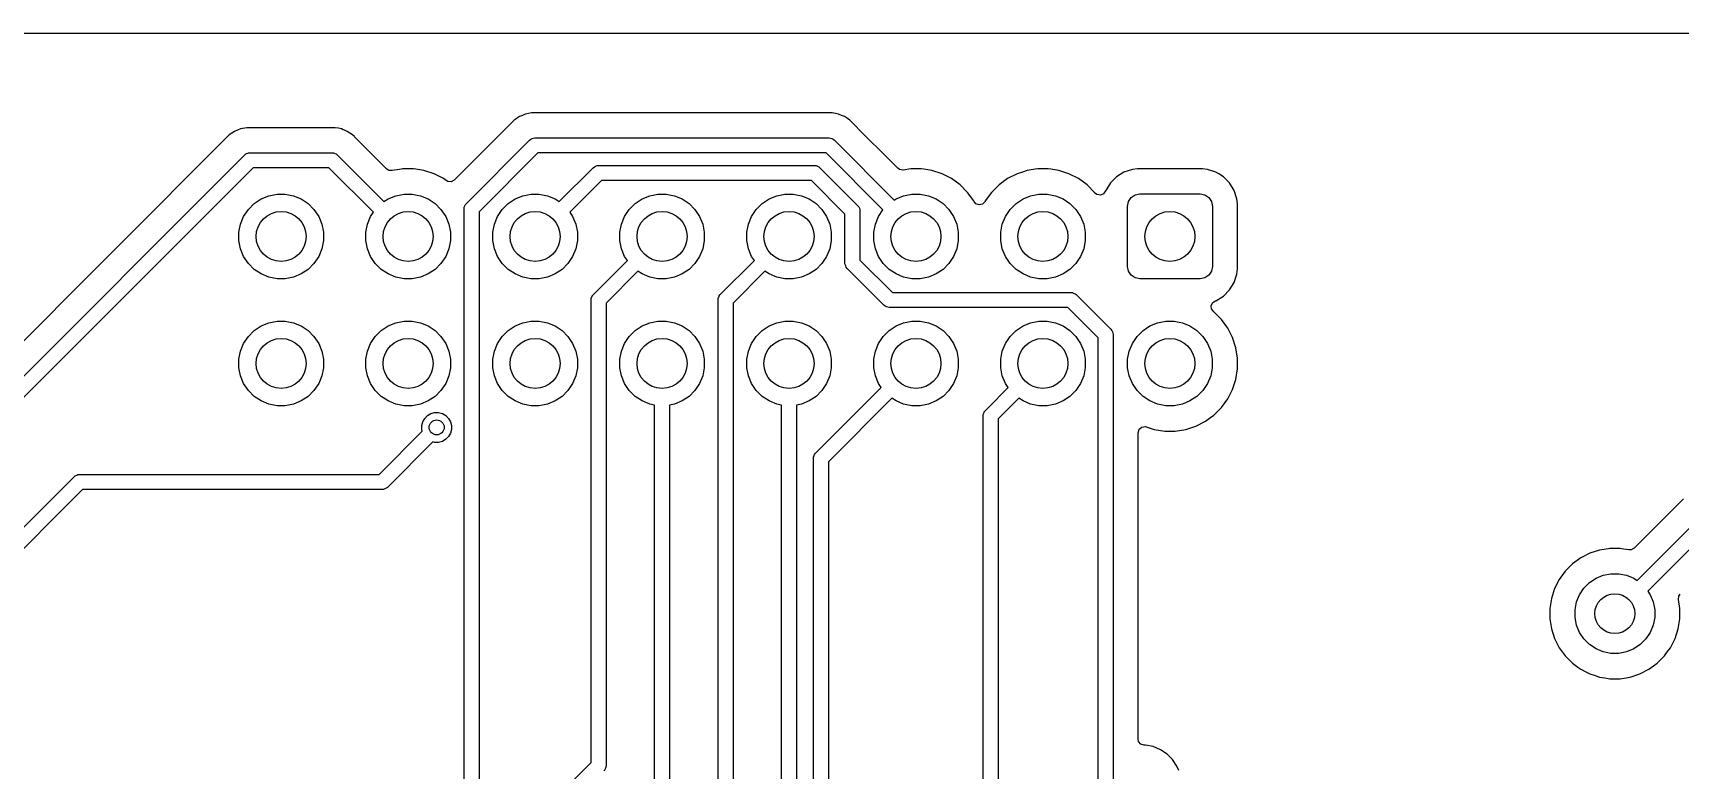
# Model space of a CAD drawing. Extents: x 4.41 to 8.11, y -5.15 to -2.23.
# Drawn here: x 5.721 to 7.018, y -2.814 to -2.234 of the extents above; entities that cross this region are included whole.
import ezdxf

# ---------------------------------------------------------------- set-up
doc = ezdxf.new("R2010")
doc.units = 0
doc.header["$MEASUREMENT"] = 0
doc.layers.add('BLACK', color=7, linetype='CONTINUOUS')

msp = doc.modelspace()

# ---------------------------------------------------------------- linework, layer by layer
at = {"layer": 'BLACK', "linetype": 'CONTINUOUS'}
for p, q in [((4.4193, -2.2336), (8.1083, -2.2336)), ((5.8841, -2.309), (5.8795, -2.311)), ((5.8891, -2.3081), (5.8841, -2.309)), ((5.8841, -2.309), (5.8841, -2.309)), ((5.8841, -2.309), (5.8841, -2.309)), ((5.8841, -2.309), (5.8841, -2.309)), ((5.9564, -2.3081), (5.8891, -2.3081)), ((5.9565, -2.3081), (5.9564, -2.3081)), ((5.9586, -2.3081), (5.9565, -2.3081)), ((5.9613, -2.3086), (5.9586, -2.3081)), ((5.9586, -2.3081), (5.9586, -2.3081)), ((5.9586, -2.3081), (5.9586, -2.3081)), ((5.9636, -2.309), (5.9613, -2.3086)), ((5.9613, -2.3086), (5.9613, -2.3086)), ((5.9613, -2.3086), (5.9613, -2.3086)), ((5.9651, -2.3097), (5.9636, -2.309)), ((5.9636, -2.309), (5.9636, -2.309)), ((6.0981, -2.3037), (6.0525, -2.3493)), ((6.0996, -2.3022), (6.0981, -2.3037)), ((6.0981, -2.3037), (6.0981, -2.3037)), ((6.102, -2.3006), (6.0996, -2.3022)), ((6.0996, -2.3022), (6.0996, -2.3022)), ((6.0996, -2.3022), (6.0996, -2.3022)), ((6.0996, -2.3022), (6.0996, -2.3022)), ((6.1023, -2.3004), (6.102, -2.3006)), ((6.1038, -2.2994), (6.1023, -2.3004)), ((6.1062, -2.2984), (6.1038, -2.2994)), ((6.1038, -2.2994), (6.1038, -2.2994)), ((6.1084, -2.2975), (6.1062, -2.2984)), ((6.1062, -2.2984), (6.1062, -2.2984)), ((6.1085, -2.2975), (6.1084, -2.2975)), ((6.1109, -2.297), (6.1085, -2.2975)), ((6.1085, -2.2975), (6.1085, -2.2975)), ((6.1085, -2.2975), (6.1085, -2.2975)), ((6.1134, -2.2965), (6.1109, -2.297)), ((6.1109, -2.297), (6.1109, -2.297)), ((6.1157, -2.2965), (6.1134, -2.2965)), ((6.1134, -2.2965), (6.1134, -2.2965)), ((6.3452, -2.2965), (6.1157, -2.2965)), ((6.1157, -2.2965), (6.1157, -2.2965)), ((6.3476, -2.2965), (6.3452, -2.2965)), ((6.3452, -2.2965), (6.3452, -2.2965)), ((6.3502, -2.2965), (6.3476, -2.2965)), ((6.3526, -2.2969), (6.3502, -2.2965)), ((6.3502, -2.2965), (6.3502, -2.2965)), ((6.3502, -2.2965), (6.3502, -2.2965)), ((6.3502, -2.2965), (6.3502, -2.2965)), ((6.3552, -2.2975), (6.3526, -2.2969)), ((6.3526, -2.2969), (6.3526, -2.2969)), ((6.3575, -2.2984), (6.3552, -2.2975)), ((6.3552, -2.2975), (6.3552, -2.2975)), ((6.3598, -2.2994), (6.3575, -2.2984)), ((6.3575, -2.2984), (6.3575, -2.2984)), ((6.3599, -2.2994), (6.3598, -2.2994)), ((6.3598, -2.2994), (6.3598, -2.2994)), ((6.3598, -2.2994), (6.3598, -2.2994)), ((6.3606, -2.2999), (6.3599, -2.2994)), ((6.3621, -2.3009), (6.3606, -2.2999)), ((6.364, -2.3022), (6.3621, -2.3009)), ((6.3621, -2.3009), (6.3621, -2.3009)), ((6.3659, -2.3041), (6.364, -2.3022)), ((6.364, -2.3022), (6.364, -2.3022)), ((6.364, -2.3022), (6.364, -2.3022)), ((6.364, -2.3022), (6.364, -2.3022)), ((6.364, -2.3022), (6.364, -2.3022)), ((6.364, -2.3022), (6.364, -2.3022)), ((6.364, -2.3022), (6.364, -2.3022)), ((6.364, -2.3022), (6.364, -2.3022)), ((6.3678, -2.3059), (6.3659, -2.3041)), ((6.3659, -2.3041), (6.3659, -2.3041)), ((6.3728, -2.311), (6.3678, -2.3059)), ((6.3678, -2.3059), (6.3678, -2.3059)), ((5.8753, -2.3138), (5.5557, -2.6334)), ((5.8795, -2.311), (5.8753, -2.3138)), ((5.8753, -2.3138), (5.8753, -2.3138)), ((5.9661, -2.3101), (5.9651, -2.3097)), ((5.9682, -2.311), (5.9661, -2.3101)), ((5.9661, -2.3101), (5.9661, -2.3101)), ((5.9661, -2.3101), (5.9661, -2.3101)), ((5.9702, -2.3123), (5.9682, -2.311)), ((5.9682, -2.311), (5.9682, -2.311)), ((5.9682, -2.311), (5.9682, -2.311)), ((5.9724, -2.3138), (5.9702, -2.3123)), ((5.9702, -2.3123), (5.9702, -2.3123)), ((5.9738, -2.3151), (5.9724, -2.3138)), ((5.9724, -2.3138), (5.9724, -2.3138)), ((5.9724, -2.3138), (5.9724, -2.3138)), ((5.9724, -2.3138), (5.9724, -2.3138)), ((5.9724, -2.3138), (5.9724, -2.3138)), ((5.9739, -2.3153), (5.9738, -2.3151)), ((5.9992, -2.3405), (5.9739, -2.3153)), ((5.9739, -2.3153), (5.9739, -2.3153)), ((6.062, -2.3677), (6.1118, -2.3179)), ((6.1118, -2.3179), (6.1127, -2.3172)), ((6.1127, -2.3172), (6.1137, -2.3167)), ((6.1127, -2.3172), (6.1127, -2.3172)), ((6.1127, -2.3172), (6.1127, -2.3172)), ((6.1127, -2.3172), (6.1127, -2.3172)), ((6.1137, -2.3167), (6.1148, -2.3163)), ((6.1148, -2.3163), (6.1159, -2.3162)), ((6.1148, -2.3163), (6.1148, -2.3163)), ((6.1148, -2.3163), (6.1148, -2.3163)), ((6.1148, -2.3163), (6.1148, -2.3163)), ((6.1159, -2.3162), (6.3477, -2.3162)), ((6.3477, -2.3162), (6.3489, -2.3163)), ((6.3489, -2.3163), (6.3489, -2.3163)), ((6.3489, -2.3163), (6.3489, -2.3163)), ((6.3489, -2.3163), (6.3498, -2.3167)), ((6.3498, -2.3167), (6.351, -2.3172)), ((6.351, -2.3172), (6.351, -2.3172)), ((6.351, -2.3172), (6.351, -2.3172)), ((6.351, -2.3172), (6.3519, -2.3179)), ((6.3519, -2.3179), (6.399, -2.3651)), ((6.3944, -2.3326), (6.3728, -2.311)), ((5.5714, -2.6455), (5.8874, -2.3295)), ((5.8874, -2.3295), (5.8883, -2.3288)), ((5.8883, -2.3288), (5.8898, -2.3281)), ((5.8898, -2.3281), (5.8905, -2.3279)), ((5.8905, -2.3279), (5.8916, -2.3278)), ((5.8916, -2.3278), (5.9561, -2.3278)), ((5.9561, -2.3278), (5.9573, -2.3279)), ((5.9573, -2.3279), (5.9573, -2.3279)), ((5.9573, -2.3279), (5.9573, -2.3279)), ((5.9573, -2.3279), (5.9573, -2.3279)), ((5.9573, -2.3279), (5.9584, -2.3283)), ((5.9584, -2.3283), (5.9594, -2.3288)), ((5.9594, -2.3288), (5.9594, -2.3288)), ((5.9594, -2.3288), (5.9594, -2.3288)), ((5.9594, -2.3288), (5.9594, -2.3288)), ((5.9594, -2.3288), (5.9603, -2.3295)), ((5.9603, -2.3295), (5.9971, -2.3663)), ((6.1184, -2.328), (6.072, -2.3743)), ((6.3453, -2.328), (6.1184, -2.328)), ((6.3901, -2.3728), (6.3453, -2.328)), ((6.4019, -2.34), (6.3944, -2.3326)), ((5.8941, -2.3396), (5.5815, -2.6521)), ((5.9537, -2.3396), (5.8941, -2.3396)), ((5.9888, -2.3747), (5.9537, -2.3396)), ((6.001, -2.3417), (5.9992, -2.3405)), ((6.0035, -2.3418), (6.001, -2.3417)), ((6.0093, -2.3409), (6.0035, -2.3419)), ((6.0035, -2.3419), (6.0035, -2.3418)), ((6.012, -2.3405), (6.0093, -2.3409)), ((6.0203, -2.3405), (6.012, -2.3405)), ((6.0222, -2.3408), (6.0203, -2.3405)), ((6.0286, -2.3418), (6.0222, -2.3408)), ((6.0366, -2.3444), (6.0286, -2.3418)), ((6.0286, -2.3418), (6.0286, -2.3418)), ((6.0286, -2.3418), (6.0286, -2.3418)), ((6.044, -2.3482), (6.0366, -2.3444)), ((6.0366, -2.3444), (6.0366, -2.3444)), ((6.0366, -2.3444), (6.0366, -2.3444)), ((6.1352, -2.3663), (6.1619, -2.3396)), ((6.1619, -2.3396), (6.1628, -2.3389)), ((6.1628, -2.3389), (6.1638, -2.3385)), ((6.1628, -2.3389), (6.1628, -2.3389)), ((6.1628, -2.3389), (6.1628, -2.3389)), ((6.1628, -2.3389), (6.1628, -2.3389)), ((6.1638, -2.3385), (6.1649, -2.338)), ((6.1649, -2.338), (6.1661, -2.3379)), ((6.1649, -2.338), (6.1649, -2.338)), ((6.1649, -2.338), (6.1649, -2.338)), ((6.1649, -2.338), (6.1649, -2.338)), ((6.1661, -2.3379), (6.3363, -2.3379)), ((6.3363, -2.3379), (6.3374, -2.338)), ((6.3374, -2.338), (6.3374, -2.338)), ((6.3374, -2.338), (6.3374, -2.338)), ((6.3374, -2.338), (6.3374, -2.338)), ((6.3374, -2.338), (6.3385, -2.3384)), ((6.3385, -2.3384), (6.3395, -2.3389)), ((6.3395, -2.3389), (6.3395, -2.3389)), ((6.3395, -2.3389), (6.3395, -2.3389)), ((6.3395, -2.3389), (6.3395, -2.3389)), ((6.3395, -2.3389), (6.3404, -2.3396)), ((6.3404, -2.3396), (6.3703, -2.3695)), ((6.4019, -2.3401), (6.4019, -2.34)), ((6.403, -2.3409), (6.4019, -2.3401)), ((6.4032, -2.3409), (6.403, -2.3409)), ((6.4034, -2.3411), (6.4032, -2.3409)), ((6.4046, -2.3412), (6.4034, -2.3411)), ((6.4057, -2.3415), (6.4046, -2.3412)), ((6.4059, -2.3414), (6.4057, -2.3415)), ((6.4061, -2.3415), (6.4059, -2.3414)), ((6.412, -2.3405), (6.4061, -2.3415)), ((6.4203, -2.3405), (6.412, -2.3405)), ((6.4222, -2.3408), (6.4203, -2.3405)), ((6.4286, -2.3418), (6.4222, -2.3408)), ((6.4366, -2.3444), (6.4286, -2.3418)), ((6.4286, -2.3418), (6.4286, -2.3418)), ((6.4286, -2.3418), (6.4286, -2.3418)), ((6.444, -2.3482), (6.4366, -2.3444)), ((6.4366, -2.3444), (6.4366, -2.3444)), ((6.4366, -2.3444), (6.4366, -2.3444)), ((6.4957, -2.3444), (6.4883, -2.3482)), ((6.4991, -2.3433), (6.4957, -2.3444)), ((6.5036, -2.3419), (6.4991, -2.3433)), ((6.5037, -2.3418), (6.5036, -2.3419)), ((6.51, -2.3408), (6.5037, -2.3418)), ((6.512, -2.3405), (6.51, -2.3408)), ((6.5203, -2.3405), (6.512, -2.3405)), ((6.5222, -2.3408), (6.5203, -2.3405)), ((6.5286, -2.3418), (6.5222, -2.3408)), ((6.5366, -2.3444), (6.5286, -2.3418)), ((6.5286, -2.3418), (6.5286, -2.3418)), ((6.5286, -2.3418), (6.5286, -2.3418)), ((6.544, -2.3482), (6.5366, -2.3444)), ((6.5366, -2.3444), (6.5366, -2.3444)), ((6.5366, -2.3444), (6.5366, -2.3444)), ((6.5741, -2.3467), (6.5692, -2.3516)), ((6.5799, -2.3431), (6.5741, -2.3467)), ((6.5865, -2.3409), (6.5799, -2.3431)), ((6.5799, -2.3431), (6.5799, -2.3431)), ((6.5906, -2.3405), (6.5865, -2.3409)), ((6.5865, -2.3409), (6.5865, -2.3409)), ((6.6417, -2.3405), (6.5906, -2.3405)), ((6.5906, -2.3405), (6.5906, -2.3405)), ((6.6458, -2.3409), (6.6417, -2.3405)), ((6.6508, -2.3426), (6.6458, -2.3409)), ((6.6458, -2.3409), (6.6458, -2.3409)), ((6.6523, -2.3431), (6.6508, -2.3426)), ((6.6545, -2.3444), (6.6523, -2.3431)), ((6.6523, -2.3431), (6.6523, -2.3431)), ((6.6582, -2.3467), (6.6545, -2.3444)), ((6.6631, -2.3516), (6.6582, -2.3467)), ((5.9064, -2.3617), (5.9129, -2.3604)), ((5.9129, -2.3604), (5.9194, -2.3604)), ((5.9194, -2.3604), (5.9259, -2.3617)), ((6.0064, -2.3617), (6.0129, -2.3604)), ((6.0129, -2.3604), (6.0194, -2.3604)), ((6.0194, -2.3604), (6.0259, -2.3617)), ((6.0462, -2.3498), (6.044, -2.3482)), ((6.044, -2.3482), (6.044, -2.3482)), ((6.0473, -2.3504), (6.0462, -2.3498)), ((6.0501, -2.3506), (6.0473, -2.3504)), ((6.0525, -2.3493), (6.0501, -2.3506)), ((6.1064, -2.3617), (6.1129, -2.3604)), ((6.1129, -2.3604), (6.1194, -2.3604)), ((6.1194, -2.3604), (6.1259, -2.3617)), ((6.1685, -2.3497), (6.1435, -2.3747)), ((6.3338, -2.3497), (6.1685, -2.3497)), ((6.2064, -2.3617), (6.2129, -2.3604)), ((6.2129, -2.3604), (6.2194, -2.3604)), ((6.2194, -2.3604), (6.2259, -2.3617)), ((6.3064, -2.3617), (6.3129, -2.3604)), ((6.3129, -2.3604), (6.3194, -2.3604)), ((6.3194, -2.3604), (6.3259, -2.3617)), ((6.3602, -2.3761), (6.3338, -2.3497)), ((6.4064, -2.3617), (6.4129, -2.3604)), ((6.4129, -2.3604), (6.4194, -2.3604)), ((6.4194, -2.3604), (6.4259, -2.3617)), ((6.4508, -2.3531), (6.444, -2.3482)), ((6.4567, -2.3591), (6.4508, -2.3531)), ((6.4616, -2.3658), (6.4567, -2.3591)), ((6.4756, -2.3591), (6.4707, -2.3658)), ((6.4815, -2.3531), (6.4756, -2.3591)), ((6.4883, -2.3482), (6.4815, -2.3531)), ((6.5064, -2.3617), (6.5129, -2.3604)), ((6.5129, -2.3604), (6.5194, -2.3604)), ((6.5194, -2.3604), (6.5259, -2.3617)), ((6.5508, -2.3531), (6.544, -2.3482)), ((6.5567, -2.3591), (6.5508, -2.3531)), ((6.5568, -2.3593), (6.5567, -2.3591)), ((6.5586, -2.3608), (6.5568, -2.3593)), ((6.5613, -2.3612), (6.5586, -2.3608)), ((6.5639, -2.3602), (6.5613, -2.3612)), ((6.5654, -2.3579), (6.5639, -2.3602)), ((6.5656, -2.3575), (6.5654, -2.3579)), ((6.5692, -2.3516), (6.5656, -2.3575)), ((6.5656, -2.3575), (6.5656, -2.3575)), ((6.5888, -2.361), (6.5925, -2.3602)), ((6.5925, -2.3602), (6.6398, -2.3602)), ((6.6398, -2.3602), (6.6435, -2.361)), ((6.6667, -2.3575), (6.6631, -2.3516)), ((6.6689, -2.3641), (6.6667, -2.3575)), ((5.8866, -2.3779), (5.8903, -2.3725)), ((5.8903, -2.3725), (5.8949, -2.3678)), ((5.8949, -2.3678), (5.9004, -2.3642)), ((5.9004, -2.3642), (5.9064, -2.3617)), ((5.9259, -2.3617), (5.9319, -2.3642)), ((5.9319, -2.3642), (5.9374, -2.3678)), ((5.9374, -2.3678), (5.942, -2.3725)), ((5.942, -2.3725), (5.9457, -2.3779)), ((5.9971, -2.3663), (6.0004, -2.3642)), ((6.0004, -2.3642), (6.0064, -2.3617)), ((6.0259, -2.3617), (6.0319, -2.3642)), ((6.0319, -2.3642), (6.0374, -2.3678)), ((6.0374, -2.3678), (6.042, -2.3725)), ((6.042, -2.3725), (6.0457, -2.3779)), ((6.0602, -2.3719), (6.0603, -2.3707)), ((6.0602, -2.8684), (6.0602, -2.3719)), ((6.0603, -2.3707), (6.0608, -2.3697)), ((6.0603, -2.3707), (6.0603, -2.3707)), ((6.0603, -2.3707), (6.0603, -2.3707)), ((6.0608, -2.3697), (6.0612, -2.3686)), ((6.0612, -2.3686), (6.062, -2.3677)), ((6.0612, -2.3686), (6.0612, -2.3686)), ((6.0612, -2.3686), (6.0612, -2.3686)), ((6.0866, -2.3779), (6.0903, -2.3725)), ((6.0903, -2.3725), (6.0949, -2.3678)), ((6.0949, -2.3678), (6.1004, -2.3642)), ((6.1004, -2.3642), (6.1064, -2.3617)), ((6.1259, -2.3617), (6.1319, -2.3642)), ((6.1319, -2.3642), (6.1352, -2.3663)), ((6.1866, -2.3779), (6.1903, -2.3725)), ((6.1903, -2.3725), (6.1949, -2.3678)), ((6.1949, -2.3678), (6.2004, -2.3642)), ((6.2004, -2.3642), (6.2064, -2.3617)), ((6.2259, -2.3617), (6.2319, -2.3642)), ((6.2319, -2.3642), (6.2374, -2.3678)), ((6.2374, -2.3678), (6.242, -2.3725)), ((6.242, -2.3725), (6.2457, -2.3779)), ((6.2866, -2.3779), (6.2903, -2.3725)), ((6.2903, -2.3725), (6.2949, -2.3678)), ((6.2949, -2.3678), (6.3004, -2.3642)), ((6.3004, -2.3642), (6.3064, -2.3617)), ((6.3259, -2.3617), (6.3319, -2.3642)), ((6.3319, -2.3642), (6.3374, -2.3678)), ((6.3374, -2.3678), (6.342, -2.3725)), ((6.342, -2.3725), (6.3457, -2.3779)), ((6.3703, -2.3695), (6.3711, -2.3704)), ((6.3711, -2.3704), (6.3711, -2.3704)), ((6.3711, -2.3704), (6.3711, -2.3704)), ((6.3711, -2.3704), (6.3715, -2.3714)), ((6.3715, -2.3714), (6.3719, -2.3725)), ((6.3719, -2.3725), (6.3719, -2.3725)), ((6.3719, -2.3725), (6.3719, -2.3725)), ((6.3719, -2.3725), (6.372, -2.3737)), ((6.372, -2.3737), (6.372, -2.4123)), ((6.3866, -2.3779), (6.3901, -2.3728)), ((6.399, -2.3651), (6.4004, -2.3642)), ((6.4004, -2.3642), (6.4064, -2.3617)), ((6.4259, -2.3617), (6.4319, -2.3642)), ((6.4319, -2.3642), (6.4374, -2.3678)), ((6.4374, -2.3678), (6.442, -2.3725)), ((6.442, -2.3725), (6.4457, -2.3779)), ((6.4618, -2.3662), (6.4616, -2.3658)), ((6.4633, -2.368), (6.4618, -2.3662)), ((6.4659, -2.3688), (6.4633, -2.368)), ((6.4686, -2.3682), (6.4659, -2.3688)), ((6.4705, -2.3662), (6.4686, -2.3682)), ((6.4707, -2.3658), (6.4705, -2.3662)), ((6.4866, -2.3779), (6.4903, -2.3725)), ((6.4903, -2.3725), (6.4949, -2.3678)), ((6.4949, -2.3678), (6.5004, -2.3642)), ((6.5004, -2.3642), (6.5064, -2.3617)), ((6.5259, -2.3617), (6.5319, -2.3642)), ((6.5319, -2.3642), (6.5374, -2.3678)), ((6.5374, -2.3678), (6.542, -2.3725)), ((6.542, -2.3725), (6.5457, -2.3779)), ((6.5827, -2.3701), (6.5834, -2.3663)), ((6.5827, -2.4173), (6.5827, -2.3701)), ((6.5834, -2.3663), (6.5856, -2.3631)), ((6.5856, -2.3631), (6.5888, -2.361)), ((6.6435, -2.361), (6.6467, -2.3631)), ((6.6467, -2.3631), (6.6489, -2.3663)), ((6.6489, -2.3663), (6.6496, -2.3701)), ((6.6496, -2.3701), (6.6496, -2.4173)), ((6.6693, -2.3681), (6.6689, -2.3641)), ((6.6693, -2.4193), (6.6693, -2.3681)), ((5.8828, -2.3904), (5.8841, -2.384)), ((5.8841, -2.384), (5.8866, -2.3779)), ((5.9457, -2.3779), (5.9482, -2.384)), ((5.9482, -2.384), (5.9494, -2.3904)), ((5.9828, -2.3904), (5.9841, -2.384)), ((5.9841, -2.384), (5.9866, -2.3779)), ((5.9866, -2.3779), (5.9888, -2.3747)), ((6.0457, -2.3779), (6.0482, -2.384)), ((6.0482, -2.384), (6.0494, -2.3904)), ((6.072, -2.3743), (6.072, -2.8709)), ((6.0828, -2.3904), (6.0841, -2.384)), ((6.0841, -2.384), (6.0866, -2.3779)), ((6.1435, -2.3747), (6.1457, -2.3779)), ((6.1457, -2.3779), (6.1482, -2.384)), ((6.1482, -2.384), (6.1494, -2.3904)), ((6.1828, -2.3904), (6.1841, -2.384)), ((6.1841, -2.384), (6.1866, -2.3779)), ((6.2457, -2.3779), (6.2482, -2.384)), ((6.2482, -2.384), (6.2494, -2.3904)), ((6.2828, -2.3904), (6.2841, -2.384)), ((6.2841, -2.384), (6.2866, -2.3779)), ((6.3457, -2.3779), (6.3482, -2.384)), ((6.3482, -2.384), (6.3494, -2.3904)), ((6.3602, -2.4148), (6.3602, -2.3761)), ((6.3828, -2.3904), (6.3841, -2.384)), ((6.3841, -2.384), (6.3866, -2.3779)), ((6.4457, -2.3779), (6.4482, -2.384)), ((6.4482, -2.384), (6.4494, -2.3904)), ((6.4828, -2.3904), (6.4841, -2.384)), ((6.4841, -2.384), (6.4866, -2.3779)), ((6.5457, -2.3779), (6.5482, -2.384)), ((6.5482, -2.384), (6.5494, -2.3904)), ((5.8828, -2.397), (5.8828, -2.3904)), ((5.8841, -2.4034), (5.8828, -2.397)), ((5.9494, -2.397), (5.9482, -2.4034)), ((5.9494, -2.3904), (5.9494, -2.397)), ((5.9828, -2.397), (5.9828, -2.3904)), ((5.9841, -2.4034), (5.9828, -2.397)), ((6.0494, -2.397), (6.0482, -2.4034)), ((6.0494, -2.3904), (6.0494, -2.397)), ((6.0828, -2.397), (6.0828, -2.3904)), ((6.0841, -2.4034), (6.0828, -2.397)), ((6.1494, -2.397), (6.1482, -2.4034)), ((6.1494, -2.3904), (6.1494, -2.397)), ((6.1828, -2.397), (6.1828, -2.3904)), ((6.1841, -2.4034), (6.1828, -2.397)), ((6.2494, -2.397), (6.2482, -2.4034)), ((6.2494, -2.3904), (6.2494, -2.397)), ((6.2828, -2.397), (6.2828, -2.3904)), ((6.2841, -2.4034), (6.2828, -2.397)), ((6.3494, -2.397), (6.3482, -2.4034)), ((6.3494, -2.3904), (6.3494, -2.397)), ((6.3828, -2.397), (6.3828, -2.3904)), ((6.3841, -2.4034), (6.3828, -2.397)), ((6.4494, -2.397), (6.4482, -2.4034)), ((6.4494, -2.3904), (6.4494, -2.397)), ((6.4828, -2.397), (6.4828, -2.3904)), ((6.4841, -2.4034), (6.4828, -2.397)), ((6.5494, -2.397), (6.5482, -2.4034)), ((6.5494, -2.3904), (6.5494, -2.397)), ((5.8866, -2.4095), (5.8841, -2.4034)), ((5.8903, -2.4149), (5.8866, -2.4095)), ((5.9457, -2.4095), (5.942, -2.4149)), ((5.9482, -2.4034), (5.9457, -2.4095)), ((5.9866, -2.4095), (5.9841, -2.4034)), ((5.9903, -2.4149), (5.9866, -2.4095)), ((6.0457, -2.4095), (6.042, -2.4149)), ((6.0482, -2.4034), (6.0457, -2.4095)), ((6.0866, -2.4095), (6.0841, -2.4034)), ((6.0903, -2.4149), (6.0866, -2.4095)), ((6.1457, -2.4095), (6.142, -2.4149)), ((6.1482, -2.4034), (6.1457, -2.4095)), ((6.162, -2.4395), (6.1888, -2.4127)), ((6.1866, -2.4095), (6.1841, -2.4034)), ((6.1888, -2.4127), (6.1866, -2.4095)), ((6.2457, -2.4095), (6.242, -2.4149)), ((6.2482, -2.4034), (6.2457, -2.4095)), ((6.262, -2.4395), (6.2888, -2.4127)), ((6.2866, -2.4095), (6.2841, -2.4034)), ((6.2888, -2.4127), (6.2866, -2.4095)), ((6.3457, -2.4095), (6.342, -2.4149)), ((6.3482, -2.4034), (6.3457, -2.4095)), ((6.372, -2.4123), (6.3975, -2.4378)), ((6.3866, -2.4095), (6.3841, -2.4034)), ((6.3903, -2.4149), (6.3866, -2.4095)), ((6.4457, -2.4095), (6.442, -2.4149)), ((6.4482, -2.4034), (6.4457, -2.4095)), ((6.4866, -2.4095), (6.4841, -2.4034)), ((6.4903, -2.4149), (6.4866, -2.4095)), ((6.5457, -2.4095), (6.542, -2.4149)), ((6.5482, -2.4034), (6.5457, -2.4095)), ((5.8949, -2.4196), (5.8903, -2.4149)), ((5.9004, -2.4232), (5.8949, -2.4196)), ((5.9064, -2.4257), (5.9004, -2.4232)), ((5.9129, -2.427), (5.9064, -2.4257)), ((5.9259, -2.4257), (5.9194, -2.427)), ((5.9319, -2.4232), (5.9259, -2.4257)), ((5.9374, -2.4196), (5.9319, -2.4232)), ((5.942, -2.4149), (5.9374, -2.4196)), ((5.9949, -2.4196), (5.9903, -2.4149)), ((6.0004, -2.4232), (5.9949, -2.4196)), ((6.0064, -2.4257), (6.0004, -2.4232)), ((6.0129, -2.427), (6.0064, -2.4257)), ((6.0259, -2.4257), (6.0194, -2.427)), ((6.0319, -2.4232), (6.0259, -2.4257)), ((6.0374, -2.4196), (6.0319, -2.4232)), ((6.042, -2.4149), (6.0374, -2.4196)), ((6.0949, -2.4196), (6.0903, -2.4149)), ((6.1004, -2.4232), (6.0949, -2.4196)), ((6.1064, -2.4257), (6.1004, -2.4232)), ((6.1129, -2.427), (6.1064, -2.4257)), ((6.1259, -2.4257), (6.1194, -2.427)), ((6.1319, -2.4232), (6.1259, -2.4257)), ((6.1374, -2.4196), (6.1319, -2.4232)), ((6.142, -2.4149), (6.1374, -2.4196)), ((6.1971, -2.4211), (6.172, -2.4461)), ((6.2004, -2.4232), (6.1971, -2.4211)), ((6.2064, -2.4257), (6.2004, -2.4232)), ((6.2129, -2.427), (6.2064, -2.4257)), ((6.2259, -2.4257), (6.2194, -2.427)), ((6.2319, -2.4232), (6.2259, -2.4257)), ((6.2374, -2.4196), (6.2319, -2.4232)), ((6.242, -2.4149), (6.2374, -2.4196)), ((6.2971, -2.4211), (6.272, -2.4461)), ((6.3004, -2.4232), (6.2971, -2.4211)), ((6.3064, -2.4257), (6.3004, -2.4232)), ((6.3129, -2.427), (6.3064, -2.4257)), ((6.3259, -2.4257), (6.3194, -2.427)), ((6.3319, -2.4232), (6.3259, -2.4257)), ((6.3374, -2.4196), (6.3319, -2.4232)), ((6.342, -2.4149), (6.3374, -2.4196)), ((6.3603, -2.4159), (6.3602, -2.4148)), ((6.3608, -2.4169), (6.3603, -2.4159)), ((6.3603, -2.4159), (6.3603, -2.4159)), ((6.3603, -2.4159), (6.3603, -2.4159)), ((6.3603, -2.4159), (6.3603, -2.4159)), ((6.3612, -2.418), (6.3608, -2.4169)), ((6.362, -2.4189), (6.3612, -2.418)), ((6.3612, -2.418), (6.3612, -2.418)), ((6.3612, -2.418), (6.3612, -2.418)), ((6.3612, -2.418), (6.3612, -2.418)), ((6.3909, -2.4479), (6.362, -2.4189)), ((6.3949, -2.4196), (6.3903, -2.4149)), ((6.4004, -2.4232), (6.3949, -2.4196)), ((6.4064, -2.4257), (6.4004, -2.4232)), ((6.4129, -2.427), (6.4064, -2.4257)), ((6.4259, -2.4257), (6.4194, -2.427)), ((6.4319, -2.4232), (6.4259, -2.4257)), ((6.4374, -2.4196), (6.4319, -2.4232)), ((6.442, -2.4149), (6.4374, -2.4196)), ((6.4949, -2.4196), (6.4903, -2.4149)), ((6.5004, -2.4232), (6.4949, -2.4196)), ((6.5064, -2.4257), (6.5004, -2.4232)), ((6.5129, -2.427), (6.5064, -2.4257)), ((6.5259, -2.4257), (6.5194, -2.427)), ((6.5319, -2.4232), (6.5259, -2.4257)), ((6.5374, -2.4196), (6.5319, -2.4232)), ((6.542, -2.4149), (6.5374, -2.4196)), ((6.5834, -2.4211), (6.5827, -2.4173)), ((6.5856, -2.4243), (6.5834, -2.4211)), ((6.5888, -2.4264), (6.5856, -2.4243)), ((6.6467, -2.4243), (6.6435, -2.4264)), ((6.6489, -2.4211), (6.6467, -2.4243)), ((6.6496, -2.4173), (6.6489, -2.4211)), ((6.6667, -2.4299), (6.6689, -2.4233)), ((6.6689, -2.4233), (6.6693, -2.4193)), ((5.9194, -2.427), (5.9129, -2.427)), ((6.0194, -2.427), (6.0129, -2.427)), ((6.1194, -2.427), (6.1129, -2.427)), ((6.2194, -2.427), (6.2129, -2.427)), ((6.3194, -2.427), (6.3129, -2.427)), ((6.3975, -2.4378), (6.5381, -2.4378)), ((6.4194, -2.427), (6.4129, -2.427)), ((6.5194, -2.427), (6.5129, -2.427)), ((6.5381, -2.4378), (6.5393, -2.4379)), ((6.5393, -2.4379), (6.5402, -2.4383)), ((6.5402, -2.4383), (6.5414, -2.4388)), ((6.5925, -2.4272), (6.5888, -2.4264)), ((6.6398, -2.4272), (6.5925, -2.4272)), ((6.6435, -2.4264), (6.6398, -2.4272)), ((6.6582, -2.4407), (6.6631, -2.4358)), ((6.6631, -2.4358), (6.6667, -2.4299)), ((6.1602, -2.4437), (6.1603, -2.4425)), ((6.1602, -2.8078), (6.1602, -2.4437)), ((6.1603, -2.4425), (6.1611, -2.4408)), ((6.1611, -2.4408), (6.1612, -2.4404)), ((6.1612, -2.4404), (6.162, -2.4395)), ((6.172, -2.4461), (6.172, -2.8102)), ((6.2602, -2.4437), (6.2603, -2.4425)), ((6.2602, -2.8259), (6.2602, -2.4437)), ((6.2603, -2.4425), (6.2611, -2.4408)), ((6.2611, -2.4408), (6.2612, -2.4404)), ((6.2612, -2.4404), (6.262, -2.4395)), ((6.272, -2.4461), (6.272, -2.8283)), ((6.3918, -2.4486), (6.3909, -2.4479)), ((6.3928, -2.449), (6.3918, -2.4486)), ((6.3918, -2.4486), (6.3918, -2.4486)), ((6.3918, -2.4486), (6.3918, -2.4486)), ((6.3939, -2.4495), (6.3928, -2.449)), ((6.3951, -2.4496), (6.3939, -2.4495)), ((6.3939, -2.4495), (6.3939, -2.4495)), ((6.3939, -2.4495), (6.3939, -2.4495)), ((6.5357, -2.4496), (6.3951, -2.4496)), ((6.5595, -2.4734), (6.5357, -2.4496)), ((6.5414, -2.4388), (6.5423, -2.4395)), ((6.5423, -2.4395), (6.5696, -2.4668)), ((6.6487, -2.4481), (6.65, -2.4457)), ((6.6489, -2.4508), (6.6487, -2.4481)), ((6.6506, -2.453), (6.6489, -2.4508)), ((6.65, -2.4457), (6.6519, -2.4444)), ((6.6519, -2.4444), (6.6523, -2.4443)), ((6.6523, -2.4443), (6.6582, -2.4407)), ((5.8949, -2.4678), (5.9004, -2.4642)), ((5.9004, -2.4642), (5.9064, -2.4617)), ((5.9064, -2.4617), (5.9129, -2.4604)), ((5.9129, -2.4604), (5.9194, -2.4604)), ((5.9194, -2.4604), (5.9259, -2.4617)), ((5.9259, -2.4617), (5.9319, -2.4642)), ((5.9319, -2.4642), (5.9374, -2.4678)), ((5.9949, -2.4678), (6.0004, -2.4642)), ((6.0004, -2.4642), (6.0064, -2.4617)), ((6.0064, -2.4617), (6.0129, -2.4604)), ((6.0129, -2.4604), (6.0194, -2.4604)), ((6.0194, -2.4604), (6.0259, -2.4617)), ((6.0259, -2.4617), (6.0319, -2.4642)), ((6.0319, -2.4642), (6.0374, -2.4678)), ((6.0949, -2.4678), (6.1004, -2.4642)), ((6.1004, -2.4642), (6.1064, -2.4617)), ((6.1064, -2.4617), (6.1129, -2.4604)), ((6.1129, -2.4604), (6.1194, -2.4604)), ((6.1194, -2.4604), (6.1259, -2.4617)), ((6.1259, -2.4617), (6.1319, -2.4642)), ((6.1319, -2.4642), (6.1374, -2.4678)), ((6.1949, -2.4678), (6.2004, -2.4642)), ((6.2004, -2.4642), (6.2064, -2.4617)), ((6.2064, -2.4617), (6.2129, -2.4604)), ((6.2129, -2.4604), (6.2194, -2.4604)), ((6.2194, -2.4604), (6.2259, -2.4617)), ((6.2259, -2.4617), (6.2319, -2.4642)), ((6.2319, -2.4642), (6.2374, -2.4678)), ((6.2949, -2.4678), (6.3004, -2.4642)), ((6.3004, -2.4642), (6.3064, -2.4617)), ((6.3064, -2.4617), (6.3129, -2.4604)), ((6.3129, -2.4604), (6.3194, -2.4604)), ((6.3194, -2.4604), (6.3259, -2.4617)), ((6.3259, -2.4617), (6.3319, -2.4642)), ((6.3319, -2.4642), (6.3374, -2.4678)), ((6.3949, -2.4678), (6.4004, -2.4642)), ((6.4004, -2.4642), (6.4064, -2.4617)), ((6.4064, -2.4617), (6.4129, -2.4604)), ((6.4129, -2.4604), (6.4194, -2.4604)), ((6.4194, -2.4604), (6.4259, -2.4617)), ((6.4259, -2.4617), (6.4319, -2.4642)), ((6.4319, -2.4642), (6.4374, -2.4678)), ((6.4949, -2.4678), (6.5004, -2.4642)), ((6.5004, -2.4642), (6.5064, -2.4617)), ((6.5064, -2.4617), (6.5129, -2.4604)), ((6.5129, -2.4604), (6.5194, -2.4604)), ((6.5194, -2.4604), (6.5259, -2.4617)), ((6.5259, -2.4617), (6.5319, -2.4642)), ((6.5319, -2.4642), (6.5374, -2.4678)), ((6.5949, -2.4678), (6.6004, -2.4642)), ((6.6004, -2.4642), (6.6064, -2.4617)), ((6.6064, -2.4617), (6.6129, -2.4604)), ((6.6129, -2.4604), (6.6194, -2.4604)), ((6.6194, -2.4604), (6.6259, -2.4617)), ((6.6259, -2.4617), (6.6319, -2.4642)), ((6.6319, -2.4642), (6.6374, -2.4678)), ((6.6508, -2.4531), (6.6506, -2.453)), ((6.6567, -2.4591), (6.6508, -2.4531)), ((6.6508, -2.4531), (6.6508, -2.4531)), ((6.6616, -2.4658), (6.6567, -2.4591)), ((5.8866, -2.4779), (5.8903, -2.4725)), ((5.8903, -2.4725), (5.8949, -2.4678)), ((5.9374, -2.4678), (5.942, -2.4725)), ((5.942, -2.4725), (5.9457, -2.4779)), ((5.9866, -2.4779), (5.9903, -2.4725)), ((5.9903, -2.4725), (5.9949, -2.4678)), ((6.0374, -2.4678), (6.042, -2.4725)), ((6.042, -2.4725), (6.0457, -2.4779)), ((6.0866, -2.4779), (6.0903, -2.4725)), ((6.0903, -2.4725), (6.0949, -2.4678)), ((6.1374, -2.4678), (6.142, -2.4725)), ((6.142, -2.4725), (6.1457, -2.4779)), ((6.1866, -2.4779), (6.1903, -2.4725)), ((6.1903, -2.4725), (6.1949, -2.4678)), ((6.2374, -2.4678), (6.242, -2.4725)), ((6.242, -2.4725), (6.2457, -2.4779)), ((6.2866, -2.4779), (6.2903, -2.4725)), ((6.2903, -2.4725), (6.2949, -2.4678)), ((6.3374, -2.4678), (6.342, -2.4725)), ((6.342, -2.4725), (6.3457, -2.4779)), ((6.3866, -2.4779), (6.3903, -2.4725)), ((6.3903, -2.4725), (6.3949, -2.4678)), ((6.4374, -2.4678), (6.442, -2.4725)), ((6.442, -2.4725), (6.4457, -2.4779)), ((6.4866, -2.4779), (6.4903, -2.4725)), ((6.4903, -2.4725), (6.4949, -2.4678)), ((6.5374, -2.4678), (6.542, -2.4725)), ((6.542, -2.4725), (6.5457, -2.4779)), ((6.5595, -3.2305), (6.5595, -2.4734)), ((6.5696, -2.4668), (6.5703, -2.4677)), ((6.5703, -2.4677), (6.5708, -2.4689)), ((6.5708, -2.4689), (6.5712, -2.4698)), ((6.5712, -2.4698), (6.5713, -2.4709)), ((6.5713, -2.4709), (6.5713, -3.2267)), ((6.5866, -2.4779), (6.5903, -2.4725)), ((6.5903, -2.4725), (6.5949, -2.4678)), ((6.6374, -2.4678), (6.642, -2.4725)), ((6.642, -2.4725), (6.6457, -2.4779)), ((6.6654, -2.4733), (6.6616, -2.4658)), ((6.6616, -2.4658), (6.6616, -2.4658)), ((6.6616, -2.4658), (6.6616, -2.4658)), ((6.668, -2.4813), (6.6654, -2.4733)), ((5.8828, -2.4904), (5.8841, -2.484)), ((5.8828, -2.497), (5.8828, -2.4904)), ((5.8841, -2.484), (5.8866, -2.4779)), ((5.9457, -2.4779), (5.9482, -2.484)), ((5.9482, -2.484), (5.9494, -2.4904)), ((5.9494, -2.4904), (5.9494, -2.497)), ((5.9828, -2.4904), (5.9841, -2.484)), ((5.9828, -2.497), (5.9828, -2.4904)), ((5.9841, -2.484), (5.9866, -2.4779)), ((6.0457, -2.4779), (6.0482, -2.484)), ((6.0482, -2.484), (6.0494, -2.4904)), ((6.0494, -2.4904), (6.0494, -2.497)), ((6.0828, -2.4904), (6.0841, -2.484)), ((6.0828, -2.497), (6.0828, -2.4904)), ((6.0841, -2.484), (6.0866, -2.4779)), ((6.1457, -2.4779), (6.1482, -2.484)), ((6.1482, -2.484), (6.1494, -2.4904)), ((6.1494, -2.4904), (6.1494, -2.497)), ((6.1828, -2.4904), (6.1841, -2.484)), ((6.1828, -2.497), (6.1828, -2.4904)), ((6.1841, -2.484), (6.1866, -2.4779)), ((6.2457, -2.4779), (6.2482, -2.484)), ((6.2482, -2.484), (6.2494, -2.4904)), ((6.2494, -2.4904), (6.2494, -2.497)), ((6.2828, -2.4904), (6.2841, -2.484)), ((6.2828, -2.497), (6.2828, -2.4904)), ((6.2841, -2.484), (6.2866, -2.4779)), ((6.3457, -2.4779), (6.3482, -2.484)), ((6.3482, -2.484), (6.3494, -2.4904)), ((6.3494, -2.4904), (6.3494, -2.497)), ((6.3828, -2.4904), (6.3841, -2.484)), ((6.3828, -2.497), (6.3828, -2.4904)), ((6.3841, -2.484), (6.3866, -2.4779)), ((6.4457, -2.4779), (6.4482, -2.484)), ((6.4482, -2.484), (6.4494, -2.4904)), ((6.4494, -2.4904), (6.4494, -2.497)), ((6.4828, -2.4904), (6.4841, -2.484)), ((6.4828, -2.497), (6.4828, -2.4904)), ((6.4841, -2.484), (6.4866, -2.4779)), ((6.5457, -2.4779), (6.5482, -2.484)), ((6.5482, -2.484), (6.5494, -2.4904)), ((6.5494, -2.4904), (6.5494, -2.497)), ((6.5828, -2.4904), (6.5841, -2.484)), ((6.5828, -2.497), (6.5828, -2.4904)), ((6.5841, -2.484), (6.5866, -2.4779)), ((6.6457, -2.4779), (6.6482, -2.484)), ((6.6482, -2.484), (6.6494, -2.4904)), ((6.6494, -2.4904), (6.6494, -2.497)), ((6.6693, -2.4895), (6.668, -2.4813)), ((6.6693, -2.4979), (6.6693, -2.4895)), ((5.8841, -2.5034), (5.8828, -2.497)), ((5.8866, -2.5095), (5.8841, -2.5034)), ((5.9482, -2.5034), (5.9457, -2.5095)), ((5.9494, -2.497), (5.9482, -2.5034)), ((5.9841, -2.5034), (5.9828, -2.497)), ((5.9866, -2.5095), (5.9841, -2.5034)), ((6.0482, -2.5034), (6.0457, -2.5095)), ((6.0494, -2.497), (6.0482, -2.5034)), ((6.0841, -2.5034), (6.0828, -2.497)), ((6.0866, -2.5095), (6.0841, -2.5034)), ((6.1482, -2.5034), (6.1457, -2.5095)), ((6.1494, -2.497), (6.1482, -2.5034)), ((6.1841, -2.5034), (6.1828, -2.497)), ((6.1866, -2.5095), (6.1841, -2.5034)), ((6.2482, -2.5034), (6.2457, -2.5095)), ((6.2494, -2.497), (6.2482, -2.5034)), ((6.2841, -2.5034), (6.2828, -2.497)), ((6.2866, -2.5095), (6.2841, -2.5034)), ((6.3482, -2.5034), (6.3457, -2.5095)), ((6.3494, -2.497), (6.3482, -2.5034)), ((6.3841, -2.5034), (6.3828, -2.497)), ((6.3866, -2.5095), (6.3841, -2.5034)), ((6.4482, -2.5034), (6.4457, -2.5095)), ((6.4494, -2.497), (6.4482, -2.5034)), ((6.4841, -2.5034), (6.4828, -2.497)), ((6.4866, -2.5095), (6.4841, -2.5034)), ((6.5482, -2.5034), (6.5457, -2.5095)), ((6.5494, -2.497), (6.5482, -2.5034)), ((6.5841, -2.5034), (6.5828, -2.497)), ((6.5866, -2.5095), (6.5841, -2.5034)), ((6.6482, -2.5034), (6.6457, -2.5095)), ((6.6494, -2.497), (6.6482, -2.5034)), ((6.668, -2.5062), (6.6693, -2.4979)), ((5.8903, -2.5149), (5.8866, -2.5095)), ((5.8949, -2.5196), (5.8903, -2.5149)), ((5.942, -2.5149), (5.9374, -2.5196)), ((5.9457, -2.5095), (5.942, -2.5149)), ((5.9903, -2.5149), (5.9866, -2.5095)), ((5.9949, -2.5196), (5.9903, -2.5149)), ((6.042, -2.5149), (6.0374, -2.5196)), ((6.0457, -2.5095), (6.042, -2.5149)), ((6.0903, -2.5149), (6.0866, -2.5095)), ((6.0949, -2.5196), (6.0903, -2.5149)), ((6.142, -2.5149), (6.1374, -2.5196)), ((6.1457, -2.5095), (6.142, -2.5149)), ((6.1903, -2.5149), (6.1866, -2.5095)), ((6.1949, -2.5196), (6.1903, -2.5149)), ((6.242, -2.5149), (6.2374, -2.5196)), ((6.2457, -2.5095), (6.242, -2.5149)), ((6.2903, -2.5149), (6.2866, -2.5095)), ((6.2949, -2.5196), (6.2903, -2.5149)), ((6.337, -2.5644), (6.3888, -2.5127)), ((6.342, -2.5149), (6.3374, -2.5196)), ((6.3457, -2.5095), (6.342, -2.5149)), ((6.3888, -2.5127), (6.3866, -2.5095)), ((6.442, -2.5149), (6.4374, -2.5196)), ((6.4457, -2.5095), (6.442, -2.5149)), ((6.4726, -2.5289), (6.4888, -2.5127)), ((6.4888, -2.5127), (6.4866, -2.5095)), ((6.542, -2.5149), (6.5374, -2.5196)), ((6.5457, -2.5095), (6.542, -2.5149)), ((6.5903, -2.5149), (6.5866, -2.5095)), ((6.5949, -2.5196), (6.5903, -2.5149)), ((6.642, -2.5149), (6.6374, -2.5196)), ((6.6457, -2.5095), (6.642, -2.5149)), ((6.6616, -2.5216), (6.6654, -2.5141)), ((6.6654, -2.5141), (6.668, -2.5062)), ((5.9004, -2.5232), (5.8949, -2.5196)), ((5.9064, -2.5257), (5.9004, -2.5232)), ((5.9129, -2.527), (5.9064, -2.5257)), ((5.9194, -2.527), (5.9129, -2.527)), ((5.9259, -2.5257), (5.9194, -2.527)), ((5.9319, -2.5232), (5.9259, -2.5257)), ((5.9374, -2.5196), (5.9319, -2.5232)), ((6.0004, -2.5232), (5.9949, -2.5196)), ((6.0064, -2.5257), (6.0004, -2.5232)), ((6.0129, -2.527), (6.0064, -2.5257)), ((6.0194, -2.527), (6.0129, -2.527)), ((6.0259, -2.5257), (6.0194, -2.527)), ((6.0319, -2.5232), (6.0259, -2.5257)), ((6.0374, -2.5196), (6.0319, -2.5232)), ((6.1004, -2.5232), (6.0949, -2.5196)), ((6.1064, -2.5257), (6.1004, -2.5232)), ((6.1129, -2.527), (6.1064, -2.5257)), ((6.1194, -2.527), (6.1129, -2.527)), ((6.1259, -2.5257), (6.1194, -2.527)), ((6.1319, -2.5232), (6.1259, -2.5257)), ((6.1374, -2.5196), (6.1319, -2.5232)), ((6.2004, -2.5232), (6.1949, -2.5196)), ((6.2064, -2.5257), (6.2004, -2.5232)), ((6.2102, -2.5265), (6.2064, -2.5257)), ((6.2102, -2.8258), (6.2102, -2.5265)), ((6.2259, -2.5257), (6.222, -2.5265)), ((6.222, -2.5265), (6.222, -2.8283)), ((6.2319, -2.5232), (6.2259, -2.5257)), ((6.2374, -2.5196), (6.2319, -2.5232)), ((6.3004, -2.5232), (6.2949, -2.5196)), ((6.3064, -2.5257), (6.3004, -2.5232)), ((6.3102, -2.5265), (6.3064, -2.5257)), ((6.3102, -2.835), (6.3102, -2.5265)), ((6.3259, -2.5257), (6.322, -2.5265)), ((6.322, -2.5265), (6.322, -2.8374)), ((6.3319, -2.5232), (6.3259, -2.5257)), ((6.3374, -2.5196), (6.3319, -2.5232)), ((6.3971, -2.5211), (6.3471, -2.5711)), ((6.4004, -2.5232), (6.3971, -2.5211)), ((6.4064, -2.5257), (6.4004, -2.5232)), ((6.4129, -2.527), (6.4064, -2.5257)), ((6.4194, -2.527), (6.4129, -2.527)), ((6.4259, -2.5257), (6.4194, -2.527)), ((6.4319, -2.5232), (6.4259, -2.5257)), ((6.4374, -2.5196), (6.4319, -2.5232)), ((6.4706, -2.5309), (6.4726, -2.5289)), ((6.4971, -2.5211), (6.4809, -2.5372)), ((6.5004, -2.5232), (6.4971, -2.5211)), ((6.5064, -2.5257), (6.5004, -2.5232)), ((6.5129, -2.527), (6.5064, -2.5257)), ((6.5194, -2.527), (6.5129, -2.527)), ((6.5259, -2.5257), (6.5194, -2.527)), ((6.5319, -2.5232), (6.5259, -2.5257)), ((6.5374, -2.5196), (6.5319, -2.5232)), ((6.6004, -2.5232), (6.5949, -2.5196)), ((6.6064, -2.5257), (6.6004, -2.5232)), ((6.6129, -2.527), (6.6064, -2.5257)), ((6.6194, -2.527), (6.6129, -2.527)), ((6.6259, -2.5257), (6.6194, -2.527)), ((6.6319, -2.5232), (6.6259, -2.5257)), ((6.6374, -2.5196), (6.6319, -2.5232)), ((6.6508, -2.5343), (6.6567, -2.5283)), ((6.6567, -2.5283), (6.6616, -2.5216)), ((6.6567, -2.5283), (6.6567, -2.5283)), ((6.6567, -2.5283), (6.6567, -2.5283)), ((6.6616, -2.5216), (6.6616, -2.5216)), ((6.6616, -2.5216), (6.6616, -2.5216)), ((6.0269, -2.5425), (6.0277, -2.5395)), ((6.0269, -2.5456), (6.0269, -2.5425)), ((6.0277, -2.5395), (6.0292, -2.5369)), ((6.0292, -2.5369), (6.0314, -2.5347)), ((6.0314, -2.5347), (6.0341, -2.5331)), ((6.0341, -2.5331), (6.037, -2.5323)), ((6.037, -2.5323), (6.0401, -2.5323)), ((6.0401, -2.5323), (6.0431, -2.5331)), ((6.0431, -2.5331), (6.0458, -2.5347)), ((6.0458, -2.5347), (6.048, -2.5369)), ((6.048, -2.5369), (6.0495, -2.5395)), ((6.0495, -2.5395), (6.0503, -2.5425)), ((6.0503, -2.5425), (6.0503, -2.5456)), ((6.4689, -2.535), (6.469, -2.5339)), ((6.4689, -3.2272), (6.4689, -2.535)), ((6.469, -2.5339), (6.4697, -2.5323)), ((6.4697, -2.5323), (6.4699, -2.5318)), ((6.4699, -2.5318), (6.4706, -2.5309)), ((6.4809, -2.5372), (6.4807, -2.5375)), ((6.4807, -2.5375), (6.4807, -3.2269)), ((6.6366, -2.543), (6.644, -2.5392)), ((6.644, -2.5392), (6.6473, -2.5368)), ((6.6473, -2.5368), (6.6508, -2.5343)), ((6.6508, -2.5343), (6.6508, -2.5343)), ((6.6508, -2.5343), (6.6508, -2.5343)), ((5.9932, -2.5811), (6.0273, -2.547)), ((6.0356, -2.5554), (5.9998, -2.5912)), ((6.0273, -2.547), (6.0269, -2.5456)), ((6.037, -2.5558), (6.0356, -2.5554)), ((6.0431, -2.555), (6.0401, -2.5558)), ((6.0458, -2.5534), (6.0431, -2.555)), ((6.048, -2.5512), (6.0458, -2.5534)), ((6.0495, -2.5486), (6.048, -2.5512)), ((6.0503, -2.5456), (6.0495, -2.5486)), ((6.591, -2.5482), (6.5918, -2.5455)), ((6.591, -2.6865), (6.591, -2.5482)), ((6.5918, -2.5455), (6.5939, -2.5437)), ((6.5939, -2.5437), (6.5966, -2.5433)), ((6.5966, -2.5433), (6.5974, -2.5435)), ((6.5974, -2.5435), (6.6037, -2.5456)), ((6.6037, -2.5456), (6.612, -2.5469)), ((6.612, -2.5469), (6.612, -2.5469)), ((6.612, -2.5469), (6.6203, -2.5469)), ((6.6203, -2.5469), (6.6286, -2.5456)), ((6.6203, -2.5469), (6.6203, -2.5469)), ((6.6286, -2.5456), (6.6366, -2.543)), ((6.0401, -2.5558), (6.037, -2.5558)), ((6.3353, -2.5686), (6.3354, -2.5675)), ((6.3354, -2.5675), (6.336, -2.566)), ((6.3354, -2.5675), (6.3354, -2.5675)), ((6.3354, -2.5675), (6.3354, -2.5675)), ((6.336, -2.566), (6.3363, -2.5653)), ((6.3363, -2.5653), (6.337, -2.5644)), ((6.3363, -2.5653), (6.3363, -2.5653)), ((6.3363, -2.5653), (6.3363, -2.5653)), ((5.7551, -2.5817), (5.7561, -2.5812)), ((5.7561, -2.5812), (5.7573, -2.5811)), ((5.7561, -2.5812), (5.7561, -2.5812)), ((5.7561, -2.5812), (5.7561, -2.5812)), ((5.7573, -2.5811), (5.9932, -2.5811)), ((6.3353, -2.8456), (6.3353, -2.5686)), ((6.3471, -2.5711), (6.3471, -2.848)), ((5.6726, -2.6634), (5.7531, -2.5828)), ((5.7597, -2.5929), (5.6809, -2.6717)), ((5.7531, -2.5828), (5.754, -2.5821)), ((5.754, -2.5821), (5.7551, -2.5817)), ((5.754, -2.5821), (5.754, -2.5821)), ((5.754, -2.5821), (5.754, -2.5821)), ((5.9956, -2.5929), (5.7597, -2.5929)), ((5.9968, -2.5928), (5.9956, -2.5929)), ((5.9978, -2.5924), (5.9968, -2.5928)), ((5.9968, -2.5928), (5.9968, -2.5928)), ((5.9968, -2.5928), (5.9968, -2.5928)), ((5.9989, -2.5919), (5.9978, -2.5924)), ((5.9998, -2.5912), (5.9989, -2.5919)), ((5.9989, -2.5919), (5.9989, -2.5919)), ((5.9989, -2.5919), (5.9989, -2.5919)), ((7.0206, -2.6003), (6.9818, -2.6391)), ((6.9841, -2.6646), (7.0417, -2.607)), ((7.0518, -2.6136), (6.9925, -2.673)), ((6.9469, -2.6431), (6.9397, -2.6468)), ((6.9545, -2.6406), (6.9469, -2.6431)), ((6.9615, -2.6395), (6.9545, -2.6406)), ((6.9625, -2.6394), (6.9615, -2.6395)), ((6.9706, -2.6394), (6.9625, -2.6394)), ((6.9718, -2.6396), (6.9706, -2.6394)), ((6.9776, -2.6405), (6.9718, -2.6396)), ((6.9794, -2.6404), (6.9776, -2.6405)), ((6.9818, -2.6391), (6.9794, -2.6404)), ((6.9275, -2.6572), (6.9227, -2.6637)), ((6.9332, -2.6515), (6.9275, -2.6572)), ((6.9397, -2.6468), (6.9332, -2.6515)), ((6.9574, -2.6604), (6.9634, -2.6592)), ((6.9634, -2.6592), (6.9696, -2.6592)), ((6.9696, -2.6592), (6.9757, -2.6604)), ((6.9191, -2.6709), (6.9166, -2.6786)), ((6.9227, -2.6637), (6.9191, -2.6709)), ((6.9388, -2.6757), (6.9422, -2.6706)), ((6.9422, -2.6706), (6.9466, -2.6662)), ((6.9466, -2.6662), (6.9517, -2.6628)), ((6.9517, -2.6628), (6.9574, -2.6604)), ((6.9757, -2.6604), (6.9814, -2.6628)), ((6.9814, -2.6628), (6.9841, -2.6646)), ((6.9166, -2.6786), (6.9153, -2.6865)), ((6.9352, -2.6875), (6.9364, -2.6814)), ((6.9364, -2.6814), (6.9388, -2.6757)), ((6.9925, -2.673), (6.9943, -2.6757)), ((6.9943, -2.6757), (6.9967, -2.6814)), ((6.9967, -2.6814), (6.9979, -2.6875)), ((7.0166, -2.6795), (7.017, -2.6768)), ((7.0177, -2.6865), (7.0166, -2.6795)), ((7.017, -2.6768), (7.018, -2.6753)), ((6.591, -2.7892), (6.591, -2.6865)), ((6.9153, -2.6865), (6.9153, -2.6946)), ((6.9153, -2.6946), (6.9166, -2.7025)), ((6.9352, -2.6936), (6.9352, -2.6875)), ((6.9364, -2.6997), (6.9352, -2.6936)), ((6.9979, -2.6936), (6.9967, -2.6997)), ((6.9979, -2.6875), (6.9979, -2.6936)), ((7.0165, -2.7025), (7.0177, -2.6946)), ((7.0177, -2.6946), (7.0177, -2.6865)), ((6.9166, -2.7025), (6.9191, -2.7102)), ((6.9191, -2.7102), (6.9227, -2.7174)), ((6.9388, -2.7054), (6.9364, -2.6997)), ((6.9422, -2.7105), (6.9388, -2.7054)), ((6.9466, -2.7149), (6.9422, -2.7105)), ((6.9909, -2.7105), (6.9865, -2.7149)), ((6.9943, -2.7054), (6.9909, -2.7105)), ((6.9967, -2.6997), (6.9943, -2.7054)), ((7.0103, -2.7174), (7.014, -2.7102)), ((7.014, -2.7102), (7.0165, -2.7025)), ((6.9227, -2.7174), (6.9275, -2.7239)), ((6.9275, -2.7239), (6.9332, -2.7296)), ((6.9517, -2.7183), (6.9466, -2.7149)), ((6.9574, -2.7207), (6.9517, -2.7183)), ((6.9634, -2.7219), (6.9574, -2.7207)), ((6.9696, -2.7219), (6.9634, -2.7219)), ((6.9757, -2.7207), (6.9696, -2.7219)), ((6.9814, -2.7183), (6.9757, -2.7207)), ((6.9865, -2.7149), (6.9814, -2.7183)), ((6.9999, -2.7296), (7.0056, -2.7239)), ((7.0056, -2.7239), (7.0081, -2.7204)), ((7.0056, -2.7239), (7.0056, -2.7239)), ((7.0056, -2.7239), (7.0056, -2.7239)), ((7.0081, -2.7204), (7.0103, -2.7174)), ((6.9332, -2.7296), (6.9373, -2.7326)), ((6.9373, -2.7326), (6.9397, -2.7343)), ((6.9397, -2.7343), (6.9443, -2.7367)), ((6.9443, -2.7367), (6.9469, -2.738)), ((6.9862, -2.738), (6.9934, -2.7343)), ((6.9934, -2.7343), (6.997, -2.7317)), ((6.997, -2.7317), (6.9999, -2.7296)), ((6.9999, -2.7296), (6.9999, -2.7296)), ((6.9999, -2.7296), (6.9999, -2.7296)), ((6.9469, -2.738), (6.9469, -2.738)), ((6.9469, -2.738), (6.9469, -2.738)), ((6.9469, -2.738), (6.951, -2.7393)), ((6.951, -2.7393), (6.9545, -2.7405)), ((6.9545, -2.7405), (6.9585, -2.7411)), ((6.9585, -2.7411), (6.9625, -2.7418)), ((6.9625, -2.7418), (6.9625, -2.7418)), ((6.9625, -2.7418), (6.9706, -2.7418)), ((6.9706, -2.7418), (6.9785, -2.7405)), ((6.9706, -2.7418), (6.9706, -2.7418)), ((6.9785, -2.7405), (6.9862, -2.738)), ((6.5914, -2.7912), (6.591, -2.7892)), ((6.5932, -2.7933), (6.5914, -2.7912)), ((6.5959, -2.7941), (6.5932, -2.7933)), ((6.5968, -2.7941), (6.5959, -2.7941)), ((6.6029, -2.7953), (6.5968, -2.7941)), ((6.5968, -2.7941), (6.5968, -2.7941)), ((6.6086, -2.7977), (6.6029, -2.7953)), ((6.6029, -2.7953), (6.6029, -2.7953)), ((6.6138, -2.8011), (6.6086, -2.7977)), ((6.6086, -2.7977), (6.6086, -2.7977)), ((6.6182, -2.8055), (6.6138, -2.8011)), ((6.6138, -2.8011), (6.6138, -2.8011)), ((5.9726, -2.9954), (6.1602, -2.8078)), ((6.1711, -2.8135), (6.1703, -2.8144)), ((6.1719, -2.8114), (6.1711, -2.8135)), ((6.172, -2.8102), (6.1719, -2.8114)), ((6.6216, -2.8107), (6.6182, -2.8055)), ((6.6182, -2.8055), (6.6182, -2.8055)), ((6.6231, -2.8141), (6.6216, -2.8107)), ((6.6216, -2.8107), (6.6216, -2.8107))]:
    msp.add_line(p, q, dxfattribs=at)
at = {"layer": 'BLACK'}
for centre, radius in [((5.9161, -2.3937), 0.0197), ((6.0161, -2.3937), 0.0197), ((6.1161, -2.3937), 0.0197), ((6.2161, -2.3937), 0.0197), ((6.3161, -2.3937), 0.0197), ((6.4161, -2.3937), 0.0197), ((6.5161, -2.3937), 0.0197), ((6.6161, -2.3937), 0.0197), ((5.9161, -2.4937), 0.0197), ((6.0161, -2.4937), 0.0197), ((6.1161, -2.4937), 0.0197), ((6.2161, -2.4937), 0.0197), ((6.3161, -2.4937), 0.0197), ((6.4161, -2.4937), 0.0197), ((6.5161, -2.4937), 0.0197), ((6.6161, -2.4937), 0.0197), ((6.0386, -2.544), 0.00591), ((6.9665, -2.6906), 0.0157)]:
    msp.add_circle(centre, radius, dxfattribs=at)
at = {"layer": 'WHITE'}
for centre, radius in [((5.9161, -2.3937), 0.0197), ((6.0161, -2.3937), 0.0197), ((6.1161, -2.3937), 0.0197), ((6.2161, -2.3937), 0.0197), ((6.3161, -2.3937), 0.0197), ((6.4161, -2.3937), 0.0197), ((6.5161, -2.3937), 0.0197), ((6.6161, -2.3937), 0.0197), ((5.9161, -2.4937), 0.0197), ((6.0161, -2.4937), 0.0197), ((6.1161, -2.4937), 0.0197), ((6.2161, -2.4937), 0.0197), ((6.3161, -2.4937), 0.0197), ((6.4161, -2.4937), 0.0197), ((6.5161, -2.4937), 0.0197), ((6.6161, -2.4937), 0.0197), ((6.0386, -2.544), 0.00591), ((6.9665, -2.6906), 0.0157)]:
    msp.add_circle(centre, radius, dxfattribs=at)

doc.saveas('drawing.dxf')
